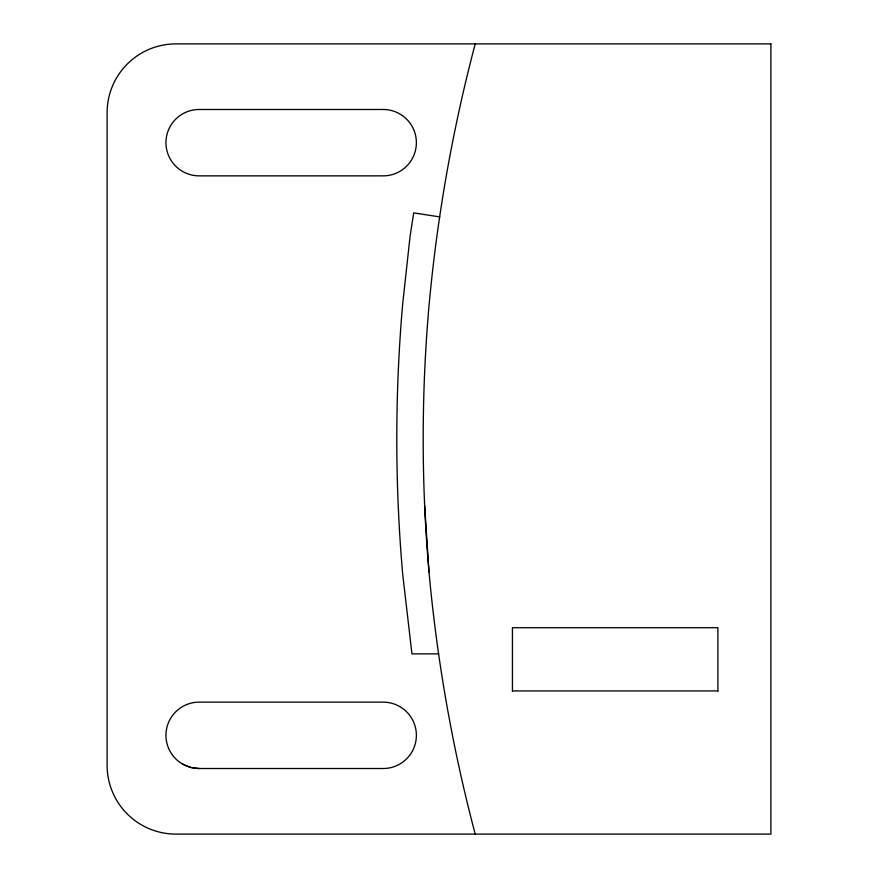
<?xml version="1.0" encoding="UTF-8"?>
<svg xmlns="http://www.w3.org/2000/svg" width="878" height="878" viewBox="0 0 878 878"><rect width="100%" height="100%" fill="white"/><g stroke="black" fill="none" stroke-linecap="round" stroke-linejoin="round"><path stroke-width="1.32" d="M475.207 43.9C452.521 129.779 437.057 217.492 429.002 305.95A1526.546 1526.546 0 0 0 429.002 572.05C437.057 660.508 452.521 748.221 475.207 834.1M438.66 653.858L411.958 653.858L402.706 574.344A1552.941 1552.941 0 0 1 402.706 303.656L410.081 236.303L413.692 212.882L439.768 216.899M512.434 690.931L717.886 690.931M199.141 768.513L383.192 768.513A33.188 33.188 0 0 0 416.381 735.325A33.188 33.188 0 0 0 383.192 702.137L199.141 702.137A33.188 33.188 0 0 0 165.953 735.325A33.188 33.188 0 0 0 199.141 768.513L190.548 767.383L182.547 764.069M424.645 505.585L429.002 572.05M717.886 691.381L717.886 627.715L512.434 627.715L512.434 691.381M770.884 43.9L175.896 43.9A68.78 68.78 0 0 0 107.116 112.68L107.116 765.32A68.78 68.78 0 0 0 175.896 834.1L770.884 834.1L770.884 43.9M383.192 109.487L199.141 109.487A33.188 33.188 0 0 0 165.953 142.675A33.188 33.188 0 0 0 199.141 175.863L383.192 175.863A33.188 33.188 0 0 0 416.381 142.675A33.188 33.188 0 0 0 383.192 109.487"/></g></svg>
